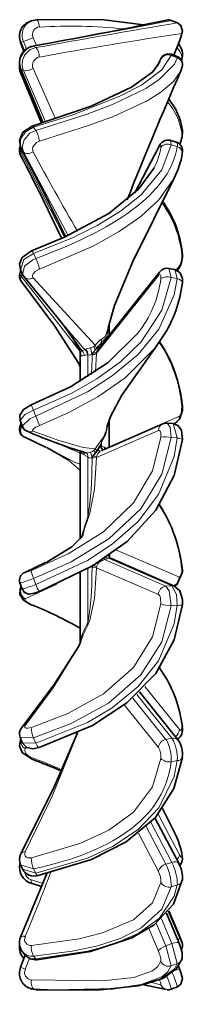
# Model space of a CAD drawing. Extents: x -131 to 1002, y -402 to 783.
# Drawn here: x 290.16 to 291.17, y 238.61 to 244.64 of the extents above; entities that cross this region are included whole.
import ezdxf

# ---------------------------------------------------------------- set-up
doc = ezdxf.new("R2010")
doc.units = 0

msp = doc.modelspace()

# ---------------------------------------------------------------- linework, layer by layer
at = {"color": 7, "lineweight": 35, "ltscale": 0.000395357}
for p, q in [((290.2212, 244.6222), (290.2361, 244.6274)), ((290.2212, 238.6218), (290.2361, 238.6166))]:
    msp.add_line(p, q, dxfattribs=at)
at = {"color": 7, "lineweight": 35, "ltscale": 0.000674667}
for p, q in [((290.2349, 244.627), (290.2614, 244.6321)), ((290.2349, 238.617), (290.2614, 238.6118))]:
    msp.add_line(p, q, dxfattribs=at)
at = {"color": 7, "lineweight": 13, "ltscale": 0.001005}
msp.add_line((291.1377, 244.6136), (291.1003, 244.6283), dxfattribs=at)
at = {"color": 7, "lineweight": 35, "ltscale": 0.001005}
for p, q in [((291.138, 244.6137), (291.1006, 244.6284)), ((291.138, 238.6303), (291.1006, 238.6156))]:
    msp.add_line(p, q, dxfattribs=at)
at = {"color": 7, "lineweight": 13, "ltscale": 0.001634}
msp.add_line((290.1819, 244.4978), (290.2427, 244.5218), dxfattribs=at)
at = {"color": 7, "lineweight": 13, "ltscale": 0.001314}
msp.add_line((290.2627, 244.4732), (290.2427, 244.5218), dxfattribs=at)
at = {"color": 7, "lineweight": 13, "ltscale": 0.002361}
msp.add_line((291.1154, 244.4133), (291.1505, 244.501), dxfattribs=at)
at = {"color": 7, "lineweight": 35, "ltscale": 0.002362}
msp.add_line((291.1154, 244.4133), (291.1505, 244.501), dxfattribs=at)
at = {"color": 7, "lineweight": 13, "ltscale": 8.48108e-05}
msp.add_line((290.1648, 244.4925), (290.168, 244.4936), dxfattribs=at)
at = {"color": 7, "lineweight": 35, "ltscale": 0.00144}
msp.add_line((290.1858, 244.4389), (290.1648, 244.4925), dxfattribs=at)
at = {"color": 7, "lineweight": 13, "ltscale": 0.000363263}
msp.add_line((290.168, 244.4936), (290.1819, 244.4978), dxfattribs=at)
at = {"color": 7, "lineweight": 13, "ltscale": 0.001404}
msp.add_line((290.168, 244.4936), (290.1887, 244.4414), dxfattribs=at)
at = {"color": 7, "lineweight": 13, "ltscale": 0.001243}
msp.add_line((290.2005, 244.4517), (290.1819, 244.4978), dxfattribs=at)
at = {"color": 7, "lineweight": 13, "ltscale": 0.000118431}
msp.add_line((290.2408, 244.4692), (290.2455, 244.4683), dxfattribs=at)
at = {"color": 7, "lineweight": 13, "ltscale": 0.000404853}
msp.add_line((290.2455, 244.4683), (290.2594, 244.4601), dxfattribs=at)
at = {"color": 7, "lineweight": 13, "ltscale": 0.000409183}
msp.add_line((291.0358, 244.387), (291.0302, 244.3716), dxfattribs=at)
at = {"color": 7, "lineweight": 13, "ltscale": 0.000200898}
msp.add_line((291.1003, 244.4107), (291.0999, 244.4188), dxfattribs=at)
at = {"color": 7, "lineweight": 35, "ltscale": 0.000995477}
msp.add_line((291.1372, 244.405), (291.0999, 244.4188), dxfattribs=at)
at = {"color": 7, "lineweight": 13, "ltscale": 0.000996181}
msp.add_line((291.1377, 244.3971), (291.1003, 244.4107), dxfattribs=at)
at = {"color": 7, "lineweight": 13, "ltscale": 0.000196836}
msp.add_line((291.1372, 244.405), (291.1377, 244.3971), dxfattribs=at)
at = {"color": 7, "lineweight": 13, "ltscale": 0.000101752}
msp.add_line((290.1652, 244.3299), (290.168, 244.327), dxfattribs=at)
at = {"color": 7, "lineweight": 35, "ltscale": 0.009094}
msp.add_line((290.3048, 243.994), (290.1652, 244.3299), dxfattribs=at)
at = {"color": 7, "lineweight": 13, "ltscale": 0.000412091}
msp.add_line((290.168, 244.327), (290.1819, 244.3181), dxfattribs=at)
at = {"color": 7, "lineweight": 13, "ltscale": 0.009005}
msp.add_line((290.168, 244.327), (290.3074, 243.9948), dxfattribs=at)
at = {"color": 7, "lineweight": 13, "ltscale": 0.008553}
msp.add_line((290.3811, 244.0181), (290.2427, 244.331), dxfattribs=at)
at = {"color": 7, "lineweight": 35, "ltscale": 0.000469392}
msp.add_line((291.0208, 244.361), (291.0135, 244.3438), dxfattribs=at)
at = {"color": 7, "lineweight": 13, "ltscale": 0.000406479}
msp.add_line((291.0204, 244.3596), (291.0141, 244.3447), dxfattribs=at)
at = {"color": 7, "lineweight": 35, "ltscale": 0.000626784}
for p, q in [((291.1675, 244.3407), (291.1591, 244.317)), ((291.1675, 238.9033), (291.1591, 238.9269))]:
    msp.add_line(p, q, dxfattribs=at)
at = {"color": 7, "lineweight": 35, "ltscale": 0.008484}
msp.add_line((290.2947, 243.991), (290.1652, 244.3047), dxfattribs=at)
at = {"color": 7, "lineweight": 13, "ltscale": 0.008693}
msp.add_line((290.168, 244.314), (290.3027, 243.9934), dxfattribs=at)
at = {"color": 7, "lineweight": 13, "ltscale": 0.008698}
msp.add_line((290.3196, 243.9986), (290.1819, 244.3181), dxfattribs=at)
at = {"color": 7, "lineweight": 13, "ltscale": 0.000614158}
msp.add_line((290.2455, 243.9663), (290.2594, 243.9461), dxfattribs=at)
at = {"color": 7, "lineweight": 35, "ltscale": 0.008068}
msp.add_line((291.0225, 243.8439), (290.8732, 243.5577), dxfattribs=at)
at = {"color": 7, "lineweight": 13, "ltscale": 0.00775}
msp.add_line((291.0204, 243.8363), (290.8771, 243.5614), dxfattribs=at)
at = {"color": 7, "lineweight": 13, "ltscale": 0.000195825}
msp.add_line((291.0204, 243.8363), (291.0225, 243.8439), dxfattribs=at)
at = {"color": 7, "lineweight": 13, "ltscale": 0.000707371}
msp.add_line((291.1003, 243.8568), (291.0949, 243.8846), dxfattribs=at)
at = {"color": 7, "lineweight": 35, "ltscale": 0.0009744}
msp.add_line((291.1322, 243.8733), (291.0949, 243.8846), dxfattribs=at)
at = {"color": 7, "lineweight": 13, "ltscale": 0.000974945}
msp.add_line((291.1377, 243.8459), (291.1003, 243.8568), dxfattribs=at)
at = {"color": 7, "lineweight": 13, "ltscale": 0.000624966}
msp.add_line((290.168, 243.834), (290.1819, 243.8132), dxfattribs=at)
at = {"color": 7, "lineweight": 13, "ltscale": 0.000350083}
msp.add_line((290.168, 243.8096), (290.1744, 243.8221), dxfattribs=at)
at = {"color": 7, "lineweight": 13, "ltscale": 0.014786}
msp.add_line((290.168, 243.8096), (290.4378, 243.2833), dxfattribs=at)
at = {"color": 7, "lineweight": 13, "ltscale": 0.014737}
msp.add_line((290.4593, 243.2931), (290.1819, 243.8132), dxfattribs=at)
at = {"color": 7, "lineweight": 13, "ltscale": 0.000822539}
msp.add_line((290.2455, 243.1815), (290.2594, 243.1518), dxfattribs=at)
at = {"color": 7, "lineweight": 35, "ltscale": 0.000307299}
msp.add_line((290.1616, 243.0636), (290.166, 243.0751), dxfattribs=at)
at = {"color": 7, "lineweight": 35, "ltscale": 0.000822102}
msp.add_line((290.1637, 243.0812), (290.1774, 243.0513), dxfattribs=at)
at = {"color": 7, "lineweight": 13, "ltscale": 0.000435722}
msp.add_line((290.168, 243.0414), (290.1745, 243.0575), dxfattribs=at)
at = {"color": 7, "lineweight": 35, "ltscale": 0.01531}
msp.add_line((291.0277, 243.066), (290.6457, 242.5874), dxfattribs=at)
at = {"color": 7, "lineweight": 13, "ltscale": 0.001454}
msp.add_line((291.1003, 243.0333), (291.0859, 243.0896), dxfattribs=at)
at = {"color": 7, "lineweight": 35, "ltscale": 0.000950123}
msp.add_line((291.1232, 243.0823), (291.0859, 243.0896), dxfattribs=at)
at = {"color": 7, "lineweight": 13, "ltscale": 0.001444}
msp.add_line((291.1232, 243.0823), (291.1377, 243.0264), dxfattribs=at)
at = {"color": 7, "lineweight": 13, "ltscale": 0.000830007}
msp.add_line((291.1297, 243.0806), (291.1505, 243.1066), dxfattribs=at)
at = {"color": 7, "lineweight": 35, "ltscale": 0.000199221}
msp.add_line((291.1383, 243.0769), (291.1433, 243.0831), dxfattribs=at)
at = {"color": 7, "lineweight": 13, "ltscale": 0.014864}
msp.add_line((290.168, 243.0414), (290.5354, 242.5739), dxfattribs=at)
at = {"color": 7, "lineweight": 35, "ltscale": 0.000414226}
msp.add_line((290.1861, 243.0372), (290.1774, 243.0513), dxfattribs=at)
at = {"color": 7, "lineweight": 35, "ltscale": 0.009516}
msp.add_line((290.428, 242.7433), (290.1861, 243.0372), dxfattribs=at)
at = {"color": 7, "lineweight": 13, "ltscale": 0.014235}
msp.add_line((290.6286, 242.6129), (290.2427, 243.0316), dxfattribs=at)
at = {"color": 7, "lineweight": 13, "ltscale": 0.015422}
msp.add_line((291.0204, 243.0459), (290.6363, 242.5632), dxfattribs=at)
at = {"color": 7, "lineweight": 13, "ltscale": 0.000951805}
msp.add_line((291.1377, 243.0264), (291.1003, 243.0333), dxfattribs=at)
at = {"color": 7, "lineweight": 13, "ltscale": 0.002006}
msp.add_line((290.7164, 242.6748), (290.7159, 242.7551), dxfattribs=at)
at = {"color": 7, "lineweight": 13, "ltscale": 0.000791498}
msp.add_line((290.714, 242.7475), (290.7118, 242.7159), dxfattribs=at)
at = {"color": 7, "lineweight": 13, "ltscale": 0.00114}
msp.add_line((290.7118, 242.6703), (290.7118, 242.7159), dxfattribs=at)
at = {"color": 7, "lineweight": 35, "ltscale": 0.001898}
msp.add_line((290.7146, 242.6738), (290.7146, 242.7497), dxfattribs=at)
at = {"color": 7, "lineweight": 13, "ltscale": 0.00045872}
msp.add_line((290.6667, 242.6351), (290.6589, 242.6185), dxfattribs=at)
at = {"color": 7, "lineweight": 13, "ltscale": 0.000378421}
msp.add_line((290.6667, 242.6351), (290.6667, 242.6503), dxfattribs=at)
at = {"color": 7, "lineweight": 13, "ltscale": 0.000527573}
msp.add_line((290.6667, 242.614), (290.6667, 242.6351), dxfattribs=at)
at = {"color": 7, "lineweight": 35, "ltscale": 0.002025}
msp.add_line((291.0024, 242.5997), (291.0489, 242.666), dxfattribs=at)
at = {"color": 7, "lineweight": 13, "ltscale": 4.82586e-05}
msp.add_line((290.5343, 242.5765), (290.5355, 242.575), dxfattribs=at)
at = {"color": 7, "lineweight": 35, "ltscale": 0.001056}
msp.add_line((290.5346, 242.5337), (290.5346, 242.5759), dxfattribs=at)
at = {"color": 7, "lineweight": 13, "ltscale": 8.27191e-05}
msp.add_line((290.5355, 242.575), (290.5388, 242.5745), dxfattribs=at)
at = {"color": 7, "lineweight": 13, "ltscale": 0.000201428}
msp.add_line((290.545, 242.5797), (290.5388, 242.5745), dxfattribs=at)
at = {"color": 7, "lineweight": 13, "ltscale": 0.000516212}
msp.add_line((290.5651, 242.5842), (290.545, 242.5797), dxfattribs=at)
at = {"color": 7, "lineweight": 13, "ltscale": 6.40563e-05}
msp.add_line((290.567, 242.5859), (290.5651, 242.5842), dxfattribs=at)
at = {"color": 7, "lineweight": 35, "ltscale": 0.000634548}
msp.add_line((290.6142, 242.5647), (290.6308, 242.5839), dxfattribs=at)
at = {"color": 7, "lineweight": 13, "ltscale": 0.000305745}
msp.add_line((290.6286, 242.6129), (290.619, 242.6053), dxfattribs=at)
at = {"color": 7, "lineweight": 13, "ltscale": 0.000227821}
msp.add_line((290.6344, 242.62), (290.6286, 242.6129), dxfattribs=at)
at = {"color": 7, "lineweight": 35, "ltscale": 0.000345729}
msp.add_line((290.6308, 242.5839), (290.6395, 242.5946), dxfattribs=at)
at = {"color": 7, "lineweight": 13, "ltscale": 0.000172703}
msp.add_line((290.6363, 242.5632), (290.6372, 242.5701), dxfattribs=at)
at = {"color": 7, "lineweight": 35, "ltscale": 0.000200948}
msp.add_line((290.6441, 242.6012), (290.6395, 242.5946), dxfattribs=at)
at = {"color": 7, "lineweight": 13, "ltscale": 0.000252464}
msp.add_line((290.6444, 242.6018), (290.6531, 242.5965), dxfattribs=at)
at = {"color": 7, "lineweight": 13, "ltscale": 9.90772e-05}
msp.add_line((290.659, 242.6185), (290.6627, 242.6171), dxfattribs=at)
at = {"color": 7, "lineweight": 13, "ltscale": 0.000126201}
msp.add_line((290.6667, 242.614), (290.6627, 242.6171), dxfattribs=at)
at = {"color": 7, "lineweight": 35, "ltscale": 0.003647}
msp.add_line((290.5346, 242.3878), (290.5346, 242.5337), dxfattribs=at)
at = {"color": 7, "lineweight": 13, "ltscale": 0.000217526}
msp.add_line((290.5374, 242.5526), (290.5446, 242.5478), dxfattribs=at)
at = {"color": 7, "lineweight": 13, "ltscale": 0.00408}
msp.add_line((290.5374, 242.3894), (290.5374, 242.5526), dxfattribs=at)
at = {"color": 7, "lineweight": 13, "ltscale": 0.000494746}
msp.add_line((290.5779, 242.5526), (290.5585, 242.5486), dxfattribs=at)
at = {"color": 7, "lineweight": 13, "ltscale": 0.00011671}
msp.add_line((290.5825, 242.5534), (290.5779, 242.5526), dxfattribs=at)
at = {"color": 7, "lineweight": 13, "ltscale": 0.003419}
msp.add_line((290.5825, 242.4166), (290.5825, 242.5534), dxfattribs=at)
at = {"color": 7, "lineweight": 13, "ltscale": 0.002486}
msp.add_line((290.6087, 242.5301), (290.6054, 242.4307), dxfattribs=at)
at = {"color": 7, "lineweight": 13, "ltscale": 0.000161772}
msp.add_line((290.6088, 242.5366), (290.6087, 242.5302), dxfattribs=at)
at = {"color": 7, "lineweight": 13, "ltscale": 0.000449413}
msp.add_line((290.609, 242.5546), (290.6088, 242.5367), dxfattribs=at)
at = {"color": 7, "lineweight": 35, "ltscale": 0.000187668}
msp.add_line((290.6142, 242.5647), (290.6095, 242.5588), dxfattribs=at)
at = {"color": 7, "lineweight": 35, "ltscale": 9.61304e-05}
msp.add_line((290.6096, 242.5546), (290.6096, 242.5585), dxfattribs=at)
at = {"color": 7, "lineweight": 13, "ltscale": 0.002902}
msp.add_line((290.6363, 242.5632), (290.6301, 242.4473), dxfattribs=at)
at = {"color": 7, "lineweight": 13, "ltscale": 0.000437101}
msp.add_line((290.5261, 242.4987), (290.5341, 242.4832), dxfattribs=at)
at = {"color": 7, "lineweight": 35, "ltscale": 0.000523988}
msp.add_line((290.5261, 242.4987), (290.5349, 242.4797), dxfattribs=at)
at = {"color": 7, "lineweight": 13, "ltscale": 0.000900461}
msp.add_line((290.2312, 242.2418), (290.2455, 242.2087), dxfattribs=at)
at = {"color": 7, "lineweight": 13, "ltscale": 0.000960016}
msp.add_line((290.2455, 242.2087), (290.2594, 242.1729), dxfattribs=at)
at = {"color": 7, "lineweight": 13, "ltscale": 0.000133356}
msp.add_line((291.1692, 242.2398), (291.1657, 242.2357), dxfattribs=at)
at = {"color": 7, "lineweight": 13, "ltscale": 0.001549}
msp.add_line((290.2594, 242.1729), (290.2818, 242.1152), dxfattribs=at)
at = {"color": 7, "lineweight": 35, "ltscale": 0.004278}
msp.add_line((290.7146, 241.9798), (290.7146, 242.1509), dxfattribs=at)
at = {"color": 7, "lineweight": 13, "ltscale": 0.004324}
msp.add_line((290.7167, 241.9822), (290.7162, 242.1552), dxfattribs=at)
at = {"color": 7, "lineweight": 13, "ltscale": 0.011848}
msp.add_line((290.7167, 241.9822), (291.1505, 242.1732), dxfattribs=at)
at = {"color": 7, "lineweight": 35, "ltscale": 0.000540622}
msp.add_line((290.1606, 242.1063), (290.168, 242.1266), dxfattribs=at)
at = {"color": 7, "lineweight": 13, "ltscale": 0.000213606}
msp.add_line((290.1606, 242.1063), (290.168, 242.102), dxfattribs=at)
at = {"color": 7, "lineweight": 35, "ltscale": 0.000960473}
msp.add_line((290.1612, 242.1454), (290.1749, 242.1095), dxfattribs=at)
at = {"color": 7, "lineweight": 13, "ltscale": 0.000345931}
msp.add_line((290.168, 242.102), (290.1728, 242.1149), dxfattribs=at)
at = {"color": 7, "lineweight": 13, "ltscale": 0.000421961}
msp.add_line((290.168, 242.102), (290.1835, 242.0952), dxfattribs=at)
at = {"color": 7, "lineweight": 35, "ltscale": 0.010312}
msp.add_line((291.0469, 242.1243), (290.6686, 241.9597), dxfattribs=at)
at = {"color": 7, "lineweight": 13, "ltscale": 0.004177}
msp.add_line((290.7118, 241.9785), (290.7118, 242.1456), dxfattribs=at)
at = {"color": 7, "lineweight": 35, "ltscale": 0.000923752}
msp.add_line((291.1109, 242.1264), (291.074, 242.1289), dxfattribs=at)
at = {"color": 7, "lineweight": 13, "ltscale": 0.002318}
msp.add_line((291.1113, 242.1264), (291.1377, 242.0375), dxfattribs=at)
at = {"color": 7, "lineweight": 35, "ltscale": 0.000162293}
msp.add_line((291.118, 242.1259), (291.124, 242.1285), dxfattribs=at)
at = {"color": 7, "lineweight": 35, "ltscale": 0.003699}
for p, q in [((290.1904, 242.0417), (290.3242, 241.9786)), ((290.1904, 241.2023), (290.3242, 241.2654))]:
    msp.add_line(p, q, dxfattribs=at)
at = {"color": 7, "lineweight": 13, "ltscale": 0.010489}
msp.add_line((291.0204, 242.0838), (290.6363, 241.915), dxfattribs=at)
at = {"color": 7, "lineweight": 13, "ltscale": 0.000937521}
msp.add_line((291.1377, 242.0375), (291.1003, 242.0396), dxfattribs=at)
at = {"color": 7, "lineweight": 13, "ltscale": 0.000346153}
msp.add_line((290.6286, 241.9702), (290.619, 241.9602), dxfattribs=at)
at = {"color": 7, "lineweight": 13, "ltscale": 0.000257625}
msp.add_line((290.6344, 241.9788), (290.6286, 241.9702), dxfattribs=at)
at = {"color": 7, "lineweight": 13, "ltscale": 0.000428451}
msp.add_line((290.6395, 241.957), (290.6286, 241.9702), dxfattribs=at)
at = {"color": 7, "lineweight": 13, "ltscale": 0.001405}
msp.add_line((290.6667, 242.0248), (290.6344, 241.9788), dxfattribs=at)
at = {"color": 7, "lineweight": 35, "ltscale": 0.000664054}
msp.add_line((290.6444, 241.9656), (290.6589, 241.9879), dxfattribs=at)
at = {"color": 7, "lineweight": 13, "ltscale": 0.000610156}
msp.add_line((290.6667, 242.0111), (290.6589, 241.988), dxfattribs=at)
at = {"color": 7, "lineweight": 13, "ltscale": 9.30817e-05}
msp.add_line((290.659, 241.9879), (290.6627, 241.9879), dxfattribs=at)
at = {"color": 7, "lineweight": 13, "ltscale": 0.000103067}
msp.add_line((290.6667, 241.9869), (290.6627, 241.9879), dxfattribs=at)
at = {"color": 7, "lineweight": 13, "ltscale": 0.000342563}
msp.add_line((290.6667, 242.0111), (290.6667, 242.0248), dxfattribs=at)
at = {"color": 7, "lineweight": 13, "ltscale": 0.000605392}
msp.add_line((290.6667, 241.9869), (290.6667, 242.0111), dxfattribs=at)
at = {"color": 7, "lineweight": 13, "ltscale": 0.000432369}
for p, q in [((290.6667, 241.9869), (290.6829, 241.9809)), ((290.6939, 241.2842), (290.7101, 241.2903))]:
    msp.add_line(p, q, dxfattribs=at)
at = {"color": 7, "lineweight": 13, "ltscale": 0.000408119}
msp.add_line((290.6829, 241.9809), (290.6967, 241.9722), dxfattribs=at)
at = {"color": 7, "lineweight": 13, "ltscale": 0.000347523}
msp.add_line((290.6829, 241.9809), (290.6862, 241.9673), dxfattribs=at)
at = {"color": 7, "lineweight": 13, "ltscale": 7.25846e-05}
msp.add_line((290.7146, 241.9802), (290.7167, 241.9822), dxfattribs=at)
at = {"color": 7, "lineweight": 35, "ltscale": 0.000432205}
msp.add_line((290.5346, 241.9386), (290.5346, 241.9559), dxfattribs=at)
at = {"color": 7, "lineweight": 35, "ltscale": 0.013218}
msp.add_line((290.5346, 241.4099), (290.5346, 241.9386), dxfattribs=at)
at = {"color": 7, "lineweight": 13, "ltscale": 0.000342978}
msp.add_line((290.5374, 241.9552), (290.5446, 241.9435), dxfattribs=at)
at = {"color": 7, "lineweight": 13, "ltscale": 0.013543}
msp.add_line((290.5374, 241.4134), (290.5374, 241.9552), dxfattribs=at)
at = {"color": 7, "lineweight": 13, "ltscale": 0.000566161}
msp.add_line((290.5779, 241.9211), (290.5585, 241.9328), dxfattribs=at)
at = {"color": 7, "lineweight": 13, "ltscale": 0.000137757}
msp.add_line((290.5825, 241.918), (290.5779, 241.9211), dxfattribs=at)
at = {"color": 7, "lineweight": 13, "ltscale": 0.009286}
msp.add_line((290.5825, 241.5466), (290.5825, 241.918), dxfattribs=at)
at = {"color": 7, "lineweight": 13, "ltscale": 0.000841895}
msp.add_line((290.6096, 241.917), (290.5992, 241.949), dxfattribs=at)
at = {"color": 7, "lineweight": 13, "ltscale": 0.000505103}
msp.add_line((290.609, 241.9127), (290.6088, 241.8925), dxfattribs=at)
at = {"color": 7, "lineweight": 13, "ltscale": 0.000683704}
msp.add_line((290.609, 241.9127), (290.6363, 241.915), dxfattribs=at)
at = {"color": 7, "lineweight": 35, "ltscale": 0.00019944}
msp.add_line((290.6142, 241.9238), (290.6095, 241.9174), dxfattribs=at)
at = {"color": 7, "lineweight": 35, "ltscale": 0.000107574}
msp.add_line((290.6096, 241.9127), (290.6096, 241.917), dxfattribs=at)
at = {"color": 7, "lineweight": 35, "ltscale": 0.000664805}
msp.add_line((290.6142, 241.9238), (290.6308, 241.9446), dxfattribs=at)
at = {"color": 7, "lineweight": 13, "ltscale": 0.000574583}
msp.add_line((290.6142, 241.9238), (290.6372, 241.9226), dxfattribs=at)
at = {"color": 7, "lineweight": 13, "ltscale": 0.00048813}
msp.add_line((290.6308, 241.9446), (290.619, 241.9602), dxfattribs=at)
at = {"color": 7, "lineweight": 35, "ltscale": 0.000378268}
msp.add_line((290.6308, 241.9446), (290.6395, 241.957), dxfattribs=at)
at = {"color": 7, "lineweight": 13, "ltscale": 0.000192014}
msp.add_line((290.6363, 241.915), (290.6372, 241.9226), dxfattribs=at)
at = {"color": 7, "lineweight": 35, "ltscale": 0.000229339}
msp.add_line((290.6441, 241.965), (290.6395, 241.957), dxfattribs=at)
at = {"color": 7, "lineweight": 13, "ltscale": 0.000450273}
msp.add_line((290.6444, 241.9656), (290.6574, 241.9531), dxfattribs=at)
at = {"color": 7, "lineweight": 13, "ltscale": 0.000430927}
msp.add_line((290.6574, 241.9531), (290.6726, 241.9612), dxfattribs=at)
at = {"color": 7, "lineweight": 13, "ltscale": 0.000180842}
msp.add_line((290.6088, 241.8925), (290.6087, 241.8852), dxfattribs=at)
at = {"color": 7, "lineweight": 13, "ltscale": 0.000191034}
msp.add_line((290.5825, 241.5466), (290.5841, 241.5391), dxfattribs=at)
at = {"color": 7, "lineweight": 13, "ltscale": 0.000274764}
msp.add_line((290.7131, 241.3036), (290.7217, 241.3104), dxfattribs=at)
at = {"color": 7, "lineweight": 13, "ltscale": 4.65956e-05}
msp.add_line((290.7146, 241.3031), (290.7145, 241.305), dxfattribs=at)
at = {"color": 7, "lineweight": 35, "ltscale": 5.56946e-05}
msp.add_line((290.7146, 241.3031), (290.7146, 241.3054), dxfattribs=at)
at = {"color": 7, "lineweight": 13, "ltscale": 0.000374207}
msp.add_line((290.7155, 241.2968), (290.7217, 241.3104), dxfattribs=at)
at = {"color": 7, "lineweight": 13, "ltscale": 0.010626}
msp.add_line((290.7601, 241.3415), (291.1505, 241.1733), dxfattribs=at)
at = {"color": 7, "lineweight": 13, "ltscale": 0.003695}
msp.add_line((290.1938, 241.2036), (290.3273, 241.2669), dxfattribs=at)
at = {"color": 7, "lineweight": 35, "ltscale": 0.000196077}
msp.add_line((290.6142, 241.2466), (290.6095, 241.2404), dxfattribs=at)
at = {"color": 7, "lineweight": 13, "ltscale": 0.000605574}
msp.add_line((290.6142, 241.2466), (290.6372, 241.2389), dxfattribs=at)
at = {"color": 7, "lineweight": 13, "ltscale": 0.000268083}
msp.add_line((290.6836, 241.2872), (290.6939, 241.2842), dxfattribs=at)
at = {"color": 7, "lineweight": 13, "ltscale": 0.000207301}
msp.add_line((290.6939, 241.2842), (290.6859, 241.282), dxfattribs=at)
at = {"color": 7, "lineweight": 13, "ltscale": 0.010385}
msp.add_line((291.0668, 241.1163), (290.6859, 241.282), dxfattribs=at)
at = {"color": 7, "lineweight": 13, "ltscale": 0.010741}
msp.add_line((290.7101, 241.2903), (291.1041, 241.1188), dxfattribs=at)
at = {"color": 7, "lineweight": 35, "ltscale": 0.000292695}
msp.add_line((290.7146, 241.3031), (290.7181, 241.292), dxfattribs=at)
at = {"color": 7, "lineweight": 35, "ltscale": 0.011065}
msp.add_line((290.7181, 241.2921), (291.124, 241.1154), dxfattribs=at)
at = {"color": 7, "lineweight": 35, "ltscale": 0.010884}
msp.add_line((290.5346, 240.7636), (290.5346, 241.199), dxfattribs=at)
at = {"color": 7, "lineweight": 13, "ltscale": 0.010281}
msp.add_line((290.5374, 240.7892), (290.5374, 241.2005), dxfattribs=at)
at = {"color": 7, "lineweight": 13, "ltscale": 0.008352}
msp.add_line((290.5825, 240.8906), (290.5825, 241.2247), dxfattribs=at)
at = {"color": 7, "lineweight": 13, "ltscale": 0.000230832}
msp.add_line((290.6096, 241.2399), (290.6013, 241.2359), dxfattribs=at)
at = {"color": 7, "lineweight": 13, "ltscale": 0.000178935}
msp.add_line((290.6088, 241.2157), (290.6087, 241.2085), dxfattribs=at)
at = {"color": 7, "lineweight": 13, "ltscale": 0.000499763}
msp.add_line((290.609, 241.2357), (290.6088, 241.2157), dxfattribs=at)
at = {"color": 7, "lineweight": 35, "ltscale": 0.000107193}
msp.add_line((290.6096, 241.2357), (290.6096, 241.2399), dxfattribs=at)
at = {"color": 7, "lineweight": 13, "ltscale": 0.000188225}
msp.add_line((290.6363, 241.2314), (290.6372, 241.2389), dxfattribs=at)
at = {"color": 7, "lineweight": 13, "ltscale": 0.010456}
msp.add_line((291.0204, 241.0659), (290.6363, 241.2314), dxfattribs=at)
at = {"color": 7, "lineweight": 13, "ltscale": 0.000105385}
msp.add_line((291.1692, 241.2169), (291.1657, 241.2193), dxfattribs=at)
at = {"color": 7, "lineweight": 35, "ltscale": 0.00099944}
msp.add_line((290.1606, 241.1377), (290.1743, 241.1001), dxfattribs=at)
at = {"color": 7, "lineweight": 13, "ltscale": 0.00538}
msp.add_line((290.1938, 241.0393), (290.3893, 241.1291), dxfattribs=at)
at = {"color": 7, "lineweight": 13, "ltscale": 0.000999216}
for p, q in [((290.2455, 241.1651), (290.2594, 241.1276)), ((291.1377, 238.7747), (291.1003, 238.7607))]:
    msp.add_line(p, q, dxfattribs=at)
at = {"color": 7, "lineweight": 35, "ltscale": 0.000478004}
msp.add_line((290.1612, 241.0985), (290.168, 241.1164), dxfattribs=at)
at = {"color": 7, "lineweight": 13, "ltscale": 0.000228792}
msp.add_line((290.1612, 241.0985), (290.168, 241.1046), dxfattribs=at)
at = {"color": 7, "lineweight": 13, "ltscale": 0.000111705}
msp.add_line((290.168, 241.1046), (290.1721, 241.1064), dxfattribs=at)
at = {"color": 7, "lineweight": 13, "ltscale": 0.000933725}
msp.add_line((291.1041, 241.1188), (291.0668, 241.1163), dxfattribs=at)
at = {"color": 7, "lineweight": 13, "ltscale": 5.16282e-05}
msp.add_line((290.2317, 241.0042), (290.2312, 241.0022), dxfattribs=at)
at = {"color": 7, "lineweight": 13, "ltscale": 0.000939262}
msp.add_line((291.1377, 240.9986), (291.1003, 240.9955), dxfattribs=at)
at = {"color": 7, "lineweight": 13, "ltscale": 0.000247969}
msp.add_line((290.5825, 240.8906), (290.5841, 240.8808), dxfattribs=at)
at = {"color": 7, "lineweight": 35, "ltscale": 0.000834144}
msp.add_line((290.5261, 240.7452), (290.5393, 240.7759), dxfattribs=at)
at = {"color": 7, "lineweight": 13, "ltscale": 0.000286307}
msp.add_line((290.5355, 240.7753), (290.5347, 240.7639), dxfattribs=at)
at = {"color": 7, "lineweight": 13, "ltscale": 0.000350932}
msp.add_line((290.5374, 240.7892), (290.5355, 240.7753), dxfattribs=at)
at = {"color": 7, "lineweight": 35, "ltscale": 0.000945541}
msp.add_line((291.0279, 240.6095), (291.0489, 240.578), dxfattribs=at)
at = {"color": 7, "lineweight": 35, "ltscale": 0.009609}
msp.add_line((290.9034, 240.4612), (291.1433, 240.1609), dxfattribs=at)
at = {"color": 7, "lineweight": 13, "ltscale": 0.00856}
msp.add_line((290.9365, 240.4949), (291.1505, 240.2275), dxfattribs=at)
at = {"color": 7, "lineweight": 13, "ltscale": 0.008201}
msp.add_line((291.0668, 240.1659), (290.8621, 240.4221), dxfattribs=at)
at = {"color": 7, "lineweight": 13, "ltscale": 0.008694}
msp.add_line((290.887, 240.4449), (291.1041, 240.1732), dxfattribs=at)
at = {"color": 7, "lineweight": 13, "ltscale": 0.00846}
msp.add_line((291.0204, 240.1151), (290.809, 240.3793), dxfattribs=at)
at = {"color": 7, "lineweight": 13, "ltscale": 0.000199646}
msp.add_line((291.1691, 240.2442), (291.1657, 240.2514), dxfattribs=at)
at = {"color": 7, "lineweight": 13, "ltscale": 0.002099}
msp.add_line((290.2455, 240.1766), (290.1616, 240.1803), dxfattribs=at)
at = {"color": 7, "lineweight": 35, "ltscale": 0.000932726}
msp.add_line((290.1616, 240.1803), (290.1752, 240.1456), dxfattribs=at)
at = {"color": 7, "lineweight": 13, "ltscale": 0.000203801}
msp.add_line((290.1637, 240.1628), (290.168, 240.1697), dxfattribs=at)
at = {"color": 7, "lineweight": 13, "ltscale": 0.000933072}
msp.add_line((290.2455, 240.1766), (290.2594, 240.142), dxfattribs=at)
at = {"color": 7, "lineweight": 13, "ltscale": 0.000949374}
msp.add_line((291.1041, 240.1732), (291.0668, 240.1659), dxfattribs=at)
at = {"color": 7, "lineweight": 13, "ltscale": 0.002107}
for p, q in [((290.1752, 240.1456), (290.2594, 240.142)), ((290.2455, 239.3624), (290.1649, 239.3873))]:
    msp.add_line(p, q, dxfattribs=at)
at = {"color": 7, "lineweight": 13, "ltscale": 0.000271475}
msp.add_line((290.1938, 240.1086), (290.2004, 240.1172), dxfattribs=at)
at = {"color": 7, "lineweight": 13, "ltscale": 0.000247998}
msp.add_line((290.2317, 240.0545), (290.2323, 240.0446), dxfattribs=at)
at = {"color": 7, "lineweight": 13, "ltscale": 0.000956129}
msp.add_line((291.1377, 240.0348), (291.1003, 240.027), dxfattribs=at)
at = {"color": 7, "lineweight": 35, "ltscale": 0.008072}
msp.add_line((290.9991, 239.6796), (291.1484, 239.3933), dxfattribs=at)
at = {"color": 7, "lineweight": 13, "ltscale": 0.007117}
msp.add_line((291.0187, 239.7023), (291.1505, 239.45), dxfattribs=at)
at = {"color": 7, "lineweight": 35, "ltscale": 0.004014}
msp.add_line((291.1181, 239.5934), (291.0453, 239.7365), dxfattribs=at)
at = {"color": 7, "lineweight": 13, "ltscale": 0.006597}
msp.add_line((291.0668, 239.3911), (290.9448, 239.625), dxfattribs=at)
at = {"color": 7, "lineweight": 13, "ltscale": 0.007057}
msp.add_line((290.9735, 239.6526), (291.1041, 239.4023), dxfattribs=at)
at = {"color": 7, "lineweight": 13, "ltscale": 0.006709}
msp.add_line((291.0204, 239.3461), (290.8962, 239.584), dxfattribs=at)
at = {"color": 7, "lineweight": 13, "ltscale": 0.000244162}
msp.add_line((291.1688, 239.4396), (291.1657, 239.4489), dxfattribs=at)
at = {"color": 7, "lineweight": 35, "ltscale": 0.000771793}
msp.add_line((290.1649, 239.3873), (290.1786, 239.3596), dxfattribs=at)
at = {"color": 7, "lineweight": 13, "ltscale": 0.000972829}
msp.add_line((291.1041, 239.4023), (291.0668, 239.3911), dxfattribs=at)
at = {"color": 7, "lineweight": 35, "ltscale": 0.010644}
msp.add_line((290.3271, 239.333), (290.1652, 238.9393), dxfattribs=at)
at = {"color": 7, "lineweight": 13, "ltscale": 0.00214}
msp.add_line((290.1779, 239.361), (290.2594, 239.3348), dxfattribs=at)
at = {"color": 7, "lineweight": 13, "ltscale": 0.000773163}
msp.add_line((290.2455, 239.3624), (290.2594, 239.3348), dxfattribs=at)
at = {"color": 7, "lineweight": 13, "ltscale": 0.001851}
msp.add_line((290.3025, 239.2721), (290.2317, 239.2938), dxfattribs=at)
at = {"color": 7, "lineweight": 35, "ltscale": 0.001541}
msp.add_line((290.2947, 239.253), (290.2357, 239.2708), dxfattribs=at)
at = {"color": 7, "lineweight": 13, "ltscale": 0.00097988}
msp.add_line((291.1377, 239.2624), (291.1003, 239.2508), dxfattribs=at)
at = {"color": 7, "lineweight": 35, "ltscale": 0.005027}
msp.add_line((291.0714, 239.0867), (291.1501, 238.9016), dxfattribs=at)
at = {"color": 7, "lineweight": 13, "ltscale": 0.004443}
msp.add_line((291.0809, 239.0979), (291.1505, 238.9344), dxfattribs=at)
at = {"color": 7, "lineweight": 35, "ltscale": 0.004773}
msp.add_line((291.1591, 238.9269), (291.0848, 239.1028), dxfattribs=at)
at = {"color": 7, "lineweight": 13, "ltscale": 0.003803}
for p, q in [((291.0668, 238.8854), (291.0073, 239.0254)), ((291.0204, 238.8516), (290.9609, 238.9916))]:
    msp.add_line(p, q, dxfattribs=at)
at = {"color": 7, "lineweight": 13, "ltscale": 0.004174}
msp.add_line((291.0387, 239.0528), (291.1041, 238.8991), dxfattribs=at)
at = {"color": 7, "lineweight": 13, "ltscale": 0.000992933}
msp.add_line((291.1041, 238.8991), (291.0668, 238.8854), dxfattribs=at)
at = {"color": 7, "lineweight": 13, "ltscale": 0.003224}
msp.add_line((291.1041, 238.8991), (291.1377, 238.7747), dxfattribs=at)
at = {"color": 7, "lineweight": 13, "ltscale": 0.000490323}
msp.add_line((291.1591, 238.9269), (291.1657, 238.9084), dxfattribs=at)
at = {"color": 7, "lineweight": 35, "ltscale": 0.000551497}
msp.add_line((290.1761, 238.8483), (290.1898, 238.831), dxfattribs=at)
at = {"color": 7, "lineweight": 13, "ltscale": 0.003228}
msp.add_line((291.1003, 238.7607), (291.0668, 238.8854), dxfattribs=at)
at = {"color": 7, "lineweight": 35, "ltscale": 0.002003}
msp.add_line((290.194, 238.826), (290.1648, 238.7514), dxfattribs=at)
at = {"color": 7, "lineweight": 13, "ltscale": 0.001806}
msp.add_line((290.1938, 238.7397), (290.2195, 238.8072), dxfattribs=at)
at = {"color": 7, "lineweight": 13, "ltscale": 0.000555195}
msp.add_line((290.2455, 238.8208), (290.2594, 238.8035), dxfattribs=at)
at = {"color": 7, "lineweight": 13, "ltscale": 0.000781057}
msp.add_line((290.1938, 238.7397), (290.1648, 238.7514), dxfattribs=at)
at = {"color": 7, "lineweight": 13, "ltscale": 0.000860246}
msp.add_line((291.1186, 238.7302), (291.1505, 238.743), dxfattribs=at)
at = {"color": 7, "lineweight": 35, "ltscale": 0.000423535}
msp.add_line((291.1442, 238.7587), (291.1505, 238.743), dxfattribs=at)
at = {"color": 7, "lineweight": 13, "ltscale": 0.001428}
msp.add_line((291.0358, 238.6437), (290.9803, 238.6572), dxfattribs=at)
at = {"color": 7, "lineweight": 13, "ltscale": 0.000618177}
msp.add_line((290.2455, 238.617), (290.2212, 238.6218), dxfattribs=at)
at = {"color": 7, "lineweight": 13, "ltscale": 0.000625738}
msp.add_line((290.2349, 238.617), (290.2594, 238.6122), dxfattribs=at)
at = {"color": 7, "lineweight": 13, "ltscale": 0.000369635}
msp.add_line((290.2455, 238.617), (290.2594, 238.6122), dxfattribs=at)
at = {"color": 7, "lineweight": 35, "ltscale": 0.00365}
msp.add_line((291.0715, 238.6133), (290.9286, 238.6432), dxfattribs=at)
at = {"color": 7, "lineweight": 35}
for points in [[(290.2614, 244.6321), (290.6663, 244.6339), (290.9286, 244.6008)], [(291.138, 244.6137), (291.159, 244.5981), (291.17, 244.5627), (291.1601, 244.5258), (291.1505, 244.501)], [(291.0208, 244.361), (291.0393, 244.398), (291.0507, 244.4105), (291.0764, 244.4215), (291.0999, 244.4188)], [(291.0302, 244.3716), (290.9856, 244.3102), (290.8537, 244.2141), (290.6033, 244.097), (290.2357, 243.9732)], [(290.2357, 243.9732), (290.1788, 243.9343), (290.158, 243.883), (290.1669, 243.8358)], [(290.9935, 243.7143), (290.8997, 243.5844), (290.7124, 243.4312), (290.4365, 243.2827), (290.2324, 243.1995)], [(291.1181, 243.6506), (290.8625, 243.1328), (290.7481, 242.8589), (290.7078, 242.7209)], [(290.2323, 243.1994), (290.1751, 243.1583), (290.1582, 243.1184), (290.1637, 243.0812)], [(291.1232, 243.0823), (291.1561, 243.0619), (291.1694, 243.0272), (291.1691, 242.9998)], [(290.5261, 242.4987), (290.374, 242.7364), (290.1718, 243.0037)], [(290.8915, 242.6851), (290.7091, 242.5048), (290.4748, 242.3545), (290.2312, 242.2418)], [(291.0024, 242.5997), (290.7926, 242.3033), (290.7224, 242.1702), (290.7003, 242.1035)], [(290.2312, 242.2418), (290.1822, 242.2135), (290.1592, 242.178), (290.1612, 242.1454)], [(291.1223, 242.1278), (291.1536, 242.155), (291.1696, 242.2101), (291.1692, 242.2398)], [(291.1113, 242.1264), (291.1416, 242.1148), (291.1634, 242.0847), (291.1692, 242.027)], [(290.2816, 241.0848), (290.6122, 241.2425), (290.8268, 241.3955), (291.0049, 241.5897), (291.1182, 241.8044), (291.1692, 242.027)], [(290.3273, 241.9771), (290.4597, 241.9007), (290.5343, 241.8342)], [(290.3273, 241.2669), (290.4837, 241.3611), (290.5446, 241.4241), (290.5533, 241.443)], [(291.1173, 241.1183), (291.1339, 241.1247), (291.1699, 241.2068), (291.1692, 241.2169)], [(290.2312, 241.0022), (290.1822, 241.0305), (290.1592, 241.066), (290.1612, 241.0985)], [(290.1743, 241.1001), (290.1893, 241.0788), (290.2167, 241.0674), (290.252, 241.074), (290.2816, 241.0848)], [(291.1223, 241.1161), (291.1536, 241.0889), (291.1696, 241.0338), (291.1692, 241.0042)], [(290.2791, 240.115), (290.6102, 240.2522), (290.8253, 240.3922), (291.0043, 240.576), (291.1181, 240.7844), (291.1692, 241.0042)], [(290.5261, 240.7452), (290.374, 240.5076), (290.1718, 240.2403)], [(290.2323, 240.0446), (290.1751, 240.0857), (290.1582, 240.1255), (290.1637, 240.1628)], [(290.5178, 240.2068), (290.3758, 239.8751), (290.1668, 239.4555)], [(290.1752, 240.1456), (290.2034, 240.1152), (290.2434, 240.108), (290.2788, 240.1149)], [(290.2745, 239.3209), (290.6055, 239.4207), (290.8211, 239.5307), (291.0014, 239.6822), (291.117, 239.861), (291.1691, 240.0544)], [(290.2683, 238.7987), (290.5979, 238.849), (290.8554, 238.9335), (290.9944, 239.0153), (291.1138, 239.144), (291.1688, 239.2917)], [(291.1671, 238.8042), (291.1684, 238.8429), (291.1499, 238.902)], [(290.2614, 238.6118), (290.6424, 238.6089), (290.8954, 238.6361), (291.0477, 238.683), (291.1312, 238.7424), (291.1671, 238.8042)], [(291.138, 238.6303), (291.159, 238.6458), (291.17, 238.6813), (291.1601, 238.7182), (291.1505, 238.743)]]:
    msp.add_lwpolyline(points, dxfattribs=at)
at = {"color": 7, "lineweight": 13}
for points in [[(291.1003, 244.4107), (291.0425, 244.3226), (290.915, 244.2277), (290.7851, 244.1598), (290.4906, 244.0436), (290.2455, 243.9663)], [(290.2594, 243.9461), (290.579, 244.048), (290.7362, 244.108), (290.9428, 244.2071), (291.0261, 244.2613), (291.1201, 244.358), (291.1377, 244.3971)], [(291.0358, 244.387), (291.0364, 244.3895), (291.0363, 244.3905), (291.0351, 244.3894), (291.0323, 244.3849), (291.0204, 244.3596)], [(290.2818, 243.8801), (290.5923, 243.9781), (290.7456, 244.0355), (290.9506, 244.1308), (291.0356, 244.1833), (291.1142, 244.2503), (291.1591, 244.317)], [(290.2455, 243.9663), (290.1943, 243.9368), (290.1651, 243.892), (290.1634, 243.8456), (290.168, 243.834)], [(290.1819, 243.8132), (290.1744, 243.8421), (290.1861, 243.8883), (290.223, 243.9287), (290.2594, 243.9461)], [(290.2427, 243.8135), (290.2388, 243.8279), (290.2412, 243.8433), (290.2635, 243.8713), (290.2818, 243.8801)], [(291.1003, 243.8568), (291.0422, 243.7019), (290.9139, 243.5473), (290.785, 243.4454), (290.6394, 243.3564), (290.4865, 243.2801), (290.2455, 243.1815)], [(291.0358, 243.8402), (291.0362, 243.8496), (291.0357, 243.8515), (291.0345, 243.8527), (291.0334, 243.8528), (291.0316, 243.852), (291.0275, 243.8478), (291.0204, 243.8363)], [(290.2818, 243.0859), (290.6161, 243.2281), (290.7777, 243.3179), (290.9108, 243.411), (291.0239, 243.5162), (291.1181, 243.6506)], [(290.2455, 243.1815), (290.185, 243.144), (290.1637, 243.0812)], [(290.1774, 243.0513), (290.1892, 243.1033), (290.2402, 243.1436), (290.2594, 243.1518)], [(290.2427, 243.0316), (290.2392, 243.0388), (290.2393, 243.0471), (290.2423, 243.0552), (290.2558, 243.071), (290.2818, 243.0859)], [(291.1003, 243.0333), (291.0418, 242.8297), (290.9126, 242.6338), (290.7844, 242.5106), (290.6377, 242.4047), (290.4823, 242.3158), (290.2455, 242.2087)], [(290.2594, 242.1729), (290.58, 242.3244), (290.734, 242.4222), (290.8942, 242.5562), (291.0223, 242.7121), (291.118, 242.9249), (291.1377, 243.0264)], [(291.0358, 243.0259), (291.0355, 243.0448), (291.033, 243.0503), (291.0302, 243.0519), (291.028, 243.0518), (291.0231, 243.0489), (291.0204, 243.0459)], [(290.6667, 242.6503), (290.6755, 242.6536), (290.6879, 242.6657), (290.6963, 242.6817), (290.7078, 242.7209)], [(290.6667, 242.6351), (290.6771, 242.6398), (290.691, 242.6545), (290.6999, 242.6725), (290.7118, 242.7159)], [(290.2818, 242.1152), (290.4639, 242.1952), (290.6434, 242.2922), (290.8138, 242.4105), (291.0024, 242.5997)], [(290.2455, 242.2087), (290.1914, 242.1818), (290.1612, 242.1454)], [(291.1505, 242.1732), (291.1544, 242.1761), (291.161, 242.1878), (291.1657, 242.2357)], [(290.1749, 242.1095), (290.2218, 242.1557), (290.2594, 242.1729)], [(290.2427, 242.0797), (290.2397, 242.0817), (290.2388, 242.0847), (290.2399, 242.0882), (290.244, 242.0932), (290.2588, 242.104), (290.2818, 242.1152)], [(290.6667, 242.0111), (290.691, 242.0546), (290.7118, 242.1456)], [(291.1003, 242.0396), (291.0945, 242.1039), (291.074, 242.1289)], [(291.0358, 242.0422), (290.9829, 241.8323), (290.8654, 241.6342), (290.6795, 241.4554), (290.4596, 241.3175), (290.2317, 241.2155)], [(290.6286, 241.9702), (290.5534, 241.9781), (290.3964, 242.0226), (290.2427, 242.0797)], [(291.1003, 242.0396), (291.0416, 241.8118), (290.9115, 241.5981), (290.7117, 241.4108), (290.4794, 241.2682), (290.2455, 241.1651)], [(290.2594, 241.1276), (290.5801, 241.2775), (290.7336, 241.3776), (290.8943, 241.5192), (291.0214, 241.6863), (291.1175, 241.9211), (291.1377, 242.0375)], [(291.0358, 242.0422), (291.0347, 242.07), (291.0309, 242.0795), (291.0267, 242.0837), (291.0242, 242.0844), (291.0204, 242.0838)], [(290.3273, 241.9771), (290.5039, 241.8858), (290.5341, 241.8736)], [(290.6363, 241.915), (290.6233, 241.7191), (290.5944, 241.5713), (290.5841, 241.5391)], [(290.2317, 241.2155), (290.1956, 241.2028), (290.1916, 241.2017), (290.1905, 241.2015), (290.1938, 241.2036)], [(290.6363, 241.2314), (290.6233, 241.0405), (290.5942, 240.9054), (290.5841, 240.8808)], [(291.1505, 241.1733), (291.1543, 241.1728), (291.1567, 241.1737), (291.161, 241.1785), (291.1642, 241.1869), (291.1657, 241.2193)], [(291.0358, 241.0078), (291.0338, 241.0432), (291.0286, 241.0571), (291.0233, 241.064), (291.0204, 241.0659)], [(291.1003, 240.9955), (291.088, 241.0881), (291.0668, 241.1163)], [(291.1041, 241.1188), (291.1328, 241.0655), (291.1377, 240.9986)], [(290.2317, 241.0042), (290.2011, 241.0207), (290.1924, 241.0291), (290.1902, 241.034), (290.1904, 241.0361), (290.1924, 241.0386), (290.1938, 241.0393)], [(291.0358, 241.0078), (290.9828, 240.802), (290.8648, 240.6133), (290.6785, 240.4488), (290.4589, 240.3268), (290.2317, 240.2403)], [(291.1003, 240.9955), (291.0414, 240.7713), (290.9109, 240.566), (290.7107, 240.3918), (290.4786, 240.2645), (290.2455, 240.1766)], [(290.2594, 240.142), (290.5801, 240.2719), (290.734, 240.3629), (290.8947, 240.495), (291.0216, 240.6545), (291.1175, 240.8833), (291.1377, 240.9986)], [(290.1938, 240.2531), (290.3664, 240.4867), (290.5261, 240.7452)], [(290.2317, 240.2403), (290.2093, 240.2358), (290.2003, 240.2362), (290.1939, 240.2384), (290.1918, 240.2401), (290.1902, 240.2433), (290.1903, 240.2463), (290.1938, 240.2531)], [(291.1505, 240.2275), (291.1555, 240.2229), (291.1579, 240.222), (291.1611, 240.2225), (291.1635, 240.2251), (291.1662, 240.2356), (291.1657, 240.2514)], [(290.1938, 239.4677), (290.3617, 239.8141), (290.5199, 240.2077)], [(290.2317, 240.0545), (290.2106, 240.0659), (290.1958, 240.0813), (290.1902, 240.0972), (290.1938, 240.1086)], [(291.0358, 240.0476), (290.9828, 239.871), (290.8648, 239.7149), (290.7117, 239.6028), (290.5333, 239.5191), (290.2317, 239.4317)], [(290.2594, 239.3348), (290.5798, 239.4291), (290.735, 239.5004), (290.8952, 239.6068), (291.0229, 239.7409), (291.1181, 239.9368), (291.1377, 240.0348)], [(290.2317, 239.4317), (290.2092, 239.4316), (290.2004, 239.4353), (290.1939, 239.4414), (290.1902, 239.4552), (290.1938, 239.4677)], [(291.1505, 239.45), (291.159, 239.4371), (291.1614, 239.435), (291.1625, 239.4345), (291.1636, 239.4344), (291.1646, 239.4348), (291.1656, 239.4362), (291.1664, 239.4414), (291.1657, 239.4489)], [(291.0358, 239.2772), (290.9829, 239.1515), (290.8655, 239.0469), (290.6743, 238.9646), (290.5291, 238.9283), (290.2317, 238.8873)], [(290.2594, 238.8035), (290.5792, 238.8508), (290.7362, 238.8935), (290.8956, 238.9613), (291.025, 239.0539), (291.1192, 239.1938), (291.1377, 239.2624)], [(291.1003, 239.2508), (291.0416, 239.1122), (290.9119, 238.9949), (290.782, 238.9305), (290.636, 238.8836), (290.4843, 238.8512), (290.2455, 238.8208)], [(291.1505, 238.9344), (291.1609, 238.912), (291.1647, 238.9057), (291.1655, 238.9048), (291.1663, 238.9061), (291.1657, 238.9084)], [(291.0358, 238.7896), (291.0166, 238.7571), (290.9833, 238.7298), (290.8669, 238.6891), (290.6724, 238.6673), (290.2317, 238.6728)], [(290.2594, 238.6122), (290.5787, 238.607), (290.7371, 238.6151), (290.9436, 238.6471), (291.0268, 238.6747), (291.1203, 238.7413), (291.1377, 238.7747)], [(291.1003, 238.7607), (291.079, 238.7244), (291.0421, 238.6932), (290.9136, 238.6441), (290.746, 238.619), (290.3721, 238.6119), (290.2455, 238.617)]]:
    msp.add_lwpolyline(points, dxfattribs=at)
at = {"color": 7, "lineweight": 35}
for centre, radius, start, end in [((290.2556, 244.5305), 0.0982, 109.86401, 202.66729), ((285.4994, 271.1778), 27.1257, 280.06658, 281.85406), ((291.0821, 244.5811), 0.0508, 68.68176, 98.4245), ((290.2607, 244.3682), 0.103, 101.13641, 201.85564), ((291.0128, 244.3904), 0.1621, 17.77041, 35.74307), ((291.067, 244.4171), 0.1029, 339.76966, 12.76624), ((291.1185, 244.357), 0.0516, 341.62308, 68.66492), ((290.2524, 244.3418), 0.0948, 172.24967, 203.02419), ((326.1225, 229.2946), 38.0536, 156.74854, 158.05547), ((290.7689, 243.8876), 0.4051, 9.18065, 38.75627), ((290.9911, 243.9365), 0.1787, 334.91441, 5.06935), ((290.2345, 243.8248), 0.0768, 161.23081, 208.23663), ((291.0821, 243.8248), 0.0616, 77.85735, 162.27926), ((291.1133, 243.8197), 0.0571, 344.55483, 70.56667), ((274.485, 235.5941), 17.7153, 25.73344, 27.72451), ((276.2697, 236.5977), 15.6469, 25.26309, 27.35826), ((290.6665, 243.885), 0.5088, 332.56845, 350.88284), ((290.5052, 243.1145), 0.668, 6.45016, 36.04066), ((291.0121, 243.1703), 0.158, 326.41483, 6.99468), ((290.2183, 243.0426), 0.0606, 159.7169, 219.96387), ((291.076, 243.0313), 0.0593, 80.33026, 144.2332), ((290.3902, 243.092), 0.7844, 327.10642, 353.24657), ((289.4946, 242.018), 1.1807, 28.24139, 39.46253), ((290.3158, 242.1576), 0.8571, 5.50179, 33.81026), ((290.6926, 242.5753), 0.0549, 127.99321, 151.18722), ((290.2085, 242.0893), 0.0508, 160.44, 249.20237), ((290.2284, 242.1313), 0.0578, 202.0975, 248.14454), ((291.0707, 242.0681), 0.061, 87.22688, 112.95705), ((291.4599, 244.9295), 3.1141, 246.28006, 253.388), ((290.267, 241.1276), 0.9065, 5.65543, 33.05267), ((290.2085, 241.1546), 0.0508, 110.79763, 199.56), ((289.3625, 238.8047), 2.3628, 60.2584, 68.43078), ((290.3902, 240.152), 0.7844, 6.75343, 32.89358), ((290.2183, 240.2013), 0.0606, 140.03613, 200.2831), ((291.0987, 240.2263), 0.0718, 303.70546, 14.27127), ((291.0121, 240.0737), 0.158, 353.00532, 33.58517), ((289.0709, 236.9017), 3.3506, 66.25869, 69.71634), ((290.6665, 239.359), 0.5088, 9.11716, 27.43155), ((290.2333, 239.4193), 0.0756, 151.45121, 205.14225), ((291.1096, 239.4253), 0.0606, 315.99142, 13.60516), ((290.261, 239.3713), 0.1031, 166.57823, 255.83363), ((290.9858, 239.3068), 0.184, 355.29924, 28.02071), ((290.2499, 239.4003), 0.0825, 208.60806, 287.18266), ((290.2474, 238.9028), 0.0899, 156.05148, 217.38114), ((291.1176, 238.8872), 0.0524, 331.73294, 17.83973), ((290.2612, 238.8761), 0.1035, 172.6082, 223.311), ((290.2585, 238.8869), 0.0887, 219.12989, 276.32844), ((290.2556, 238.7135), 0.0982, 157.33271, 250.13599), ((291.0821, 238.6629), 0.0508, 261.5755, 291.31824)]:
    msp.add_arc(centre, radius, start, end, dxfattribs=at)
at = {"color": 7, "lineweight": 13}
for centre, radius, start, end in [((290.2573, 244.5329), 0.0969, 112.01514, 203.70314), ((290.271, 244.5376), 0.097, 112.03621, 204.0707), ((276.7721, 318.8289), 75.5713, 280.269959, 280.929291), ((291.0819, 244.5823), 0.0495, 68.23855, 102.15356), ((290.2854, 244.542), 0.0468, 94.43183, 205.2675), ((303.9931, 168.5585), 77.134, 99.593864, 100.256139), ((290.4737, 241.338), 3.2555, 84.14598, 93.37761), ((291.119, 244.5671), 0.0502, 338.51365, 68.11443), ((297.3336, 204.6667), 40.356, 98.79132, 100.06339), ((291.0047, 244.5791), 0.1646, 331.81953, 349.30276), ((290.2669, 244.3645), 0.1061, 101.67415, 200.79896), ((290.2805, 244.3563), 0.1061, 101.50012, 201.17002), ((290.1901, 244.4025), 0.091, 359.58844, 39.70249), ((291.0407, 244.3682), 0.1315, 18.03165, 44.63754), ((291.1238, 244.4263), 0.0453, 337.37991, 17.34731), ((290.2915, 244.3501), 0.0527, 100.61001, 201.32334), ((291.0798, 244.3656), 0.0493, 65.65756, 154.09389), ((291.1217, 244.3523), 0.0473, 339.14965, 70.40726), ((291.1047, 244.4026), 0.0615, 341.16875, 5.86443), ((290.2559, 244.3509), 0.0953, 184.95549, 202.80776), ((290.1925, 244.4059), 0.0894, 263.15167, 303.87426), ((290.1748, 244.3065), 0.00995, 132.69294, 191.08673), ((290.7832, 243.8711), 0.3875, 9.17459, 40.63048), ((290.2342, 243.9616), 0.0119, 22.43909, 82.80721), ((290.1182, 243.8622), 0.1645, 6.21673, 30.70095), ((291.0234, 243.9264), 0.1429, 332.72047, 2.58433), ((291.1371, 243.9474), 0.0321, 333.0644, 8.65333), ((290.2174, 243.8377), 0.0567, 169.37036, 209.62128), ((290.6134, 243.9123), 0.4285, 332.48499, 350.31219), ((291.0774, 243.8076), 0.0537, 65.07192, 141.8783), ((291.1099, 243.8565), 0.0288, 339.14591, 36.973), ((291.1281, 243.8051), 0.0413, 359.00552, 76.75253), ((290.1884, 243.7975), 0.0236, 149.38237, 202.86215), ((257.5487, 226.8593), 36.7716, 26.53585, 27.49196), ((304.5651, 251.4807), 16.2454, 208.16166, 210.15128), ((290.5078, 243.1053), 0.6618, 6.32199, 36.39719), ((290.2135, 243.1739), 0.0322, 13.44657, 53.61993), ((291.05, 243.1643), 0.1164, 330.13063, 6.82716), ((291.1529, 243.1882), 0.0162, 321.69039, 4.54419), ((290.007, 243.0282), 0.281, 11.85774, 26.08482), ((290.1847, 243.0589), 0.0239, 168.49175, 226.37877), ((291.0548, 243.0448), 0.0344, 141.94655, 178.18017), ((291.1154, 243.1043), 0.0351, 322.78691, 3.65825), ((290.2029, 243.0255), 0.0382, 155.59641, 215.1466), ((290.2169, 243.0652), 0.0416, 211.19415, 307.53507), ((290.35, 243.1164), 0.6919, 321.45591, 352.47688), ((291.0737, 242.9643), 0.0733, 68.93477, 121.59831), ((286.8125, 239.994), 4.5406, 34.71194, 37.66085), ((294.422, 246.0446), 5.1817, 219.57576, 221.89804), ((290.7288, 242.7257), 0.0196, 167.64313, 209.86908), ((290.7301, 242.5543), 0.1157, 123.46706, 145.53307), ((290.3098, 242.1545), 0.8596, 5.42084, 33.64434), ((290.512, 242.5618), 0.027, 340.00822, 29.32298), ((290.5262, 242.5531), 0.0326, 352.14338, 54.81465), ((290.5471, 242.5587), 0.0313, 348.87621, 54.77608), ((290.6098, 242.5043), 0.0925, 96.59053, 117.66075), ((290.5508, 242.5584), 0.032, 351.06382, 59.52009), ((290.7359, 242.6145), 0.1381, 187.46373, 203.95386), ((290.5866, 242.6528), 0.0575, 282.61547, 304.36466), ((290.6738, 242.622), 0.0573, 196.92624, 221.53204), ((290.6651, 242.6226), 0.0379, 194.90097, 227.53721), ((290.6797, 242.5597), 0.0439, 138.70609, 166.31696), ((290.7438, 242.4971), 0.2101, 172.70609, 183.80259), ((290.5502, 242.5688), 0.0218, 255.24634, 292.36828), ((290.5909, 242.5798), 0.028, 252.26172, 311.27942), ((290.6128, 242.5926), 0.0379, 264.36481, 308.60808), ((290.6201, 242.594), 0.0296, 258.62807, 305.47763), ((291.1048, 242.1698), 0.0456, 292.59129, 4.21328), ((290.2118, 242.0836), 0.0472, 157.21182, 247.38258), ((290.5224, 242.1312), 0.1796, 323.57763, 351.14675), ((291.0659, 242.0832), 0.0454, 114.83109, 179.33582), ((290.2224, 242.1189), 0.0441, 249.35321, 297.36439), ((291.0571, 241.8257), 0.2179, 78.58452, 95.61571), ((291.1387, 241.9802), 0.0566, 56.94658, 90.9649), ((291.5388, 244.5547), 2.7962, 245.7566, 248.96792), ((290.689, 241.9859), 0.0261, 175.56167, 241.19232), ((290.6945, 241.9863), 0.0278, 178.75803, 233.92409), ((290.7218, 241.8898), 0.1882, 172.30958, 184.93729), ((290.5743, 241.9674), 0.038, 218.82489, 245.43273), ((290.5287, 241.9372), 0.0301, 351.50474, 26.05004), ((290.5563, 241.9234), 0.0265, 348.4533, 66.13129), ((290.5793, 241.9951), 0.05, 258.35033, 293.2737), ((290.596, 241.9289), 0.0176, 218.82726, 318.94259), ((290.5809, 242.0045), 0.0584, 288.16371, 310.72145), ((290.687, 241.9113), 0.0512, 125.2936, 167.23274), ((288.3743, 241.8817), 2.2339, 351.37119, 0.08891), ((290.2658, 241.1316), 0.9041, 5.56328, 32.75923), ((291.726, 241.1202), 1.2205, 159.55001, 165.66419), ((291.7173, 241.1241), 1.2068, 159.88549, 164.6768), ((290.7341, 241.3084), 0.023, 185.9598, 237.14965), ((290.6829, 241.2284), 0.047, 122.85456, 167.12248), ((290.7235, 241.1698), 0.1183, 108.51756, 123.96726), ((290.7126, 241.3176), 0.0275, 233.14169, 264.82959), ((290.7156, 241.2851), 0.00742, 69.42127, 136.94491), ((290.3823, 241.2334), 0.1523, 186.76534, 206.53263), ((288.7622, 241.1928), 1.8459, 350.57451, 0.4854), ((290.6114, 241.1562), 0.0794, 71.7063, 91.72176), ((290.0107, 241.7244), 0.6061, 284.341, 292.7758), ((290.0233, 241.69), 0.6094, 284.35667, 292.77397), ((290.3784, 241.1584), 0.1221, 194.4853, 217.25614), ((291.098, 241.1706), 0.0524, 276.65046, 2.97689), ((290.2182, 241.0867), 0.0534, 160.36272, 242.72681), ((291.0727, 241.0647), 0.0522, 96.51992, 178.66864), ((291.1071, 241.0763), 0.0426, 69.16481, 94.11636), ((289.3698, 238.8318), 2.337, 60.10327, 68.35956), ((291.0989, 241.1737), 0.1779, 249.15506, 270.42384), ((291.1484, 241.0428), 0.0446, 256.38003, 298.28371), ((291.0932, 240.6044), 0.5856, 150.73341, 161.60625), ((291.1831, 240.5652), 0.6772, 152.21586, 162.12543), ((290.5122, 240.7701), 0.0238, 336.79328, 12.58077), ((290.5189, 240.78), 0.0207, 340.75595, 26.56404), ((290.4016, 240.162), 0.7693, 6.67671, 32.73018), ((290.1992, 240.2184), 0.0351, 98.86989, 141.29078), ((290.3813, 240.2415), 0.1502, 180.44228, 205.52626), ((291.0963, 240.2284), 0.0543, 302.83845, 359.05505), ((290.2159, 240.1549), 0.0508, 162.84839, 244.42205), ((291.0782, 240.1085), 0.0584, 101.17936, 173.39516), ((290.8598, 240.0446), 0.2409, 355.81653, 30.37152), ((291.1141, 240.1353), 0.039, 41.18531, 104.87427), ((290.8969, 240.0516), 0.2411, 356.00035, 30.41321), ((290.3036, 240.1504), 0.044, 190.78806, 235.10358), ((290.929, 240.0596), 0.1074, 353.59628, 31.28816), ((289.1079, 237.0354), 3.2214, 65.90228, 69.58421), ((291.0877, 240.1034), 0.077, 227.07403, 279.29707), ((291.1407, 240.0674), 0.032, 264.80249, 335.45685), ((290.6959, 239.3741), 0.4757, 9.03994, 27.44633), ((290.1894, 239.4397), 0.0279, 81.18187, 145.07084), ((291.1095, 239.4528), 0.0413, 307.2502, 356.10225), ((290.3706, 239.4236), 0.1394, 176.67018, 206.07288), ((291.0805, 239.3285), 0.0635, 102.34426, 163.66484), ((290.7886, 239.2485), 0.3124, 0.43286, 27.14238), ((290.8242, 239.2589), 0.3143, 0.63629, 27.1279), ((291.1218, 239.3687), 0.0371, 42.74026, 117.75313), ((290.2473, 239.3497), 0.0578, 186.78347, 254.39353), ((270.9095, 246.8325), 20.836, 337.74728, 338.9219), ((290.2793, 239.3397), 0.0199, 193.7506, 255.59101), ((290.8998, 239.2818), 0.1365, 358.06872, 28.0908), ((290.2557, 239.2847), 0.025, 159.25298, 214.70939), ((291.0853, 239.3078), 0.0587, 211.74032, 284.72778), ((291.1316, 239.3008), 0.0386, 279.06163, 346.30232), ((290.1802, 238.9158), 0.0287, 62.7861, 122.623), ((290.2271, 238.9243), 0.0372, 151.87788, 277.1222), ((291.1313, 238.9374), 0.0197, 302.96257, 351.05251), ((290.2357, 238.8987), 0.0782, 220.20599, 277.15989), ((290.3384, 238.8733), 0.1073, 172.49814, 209.46706), ((290.8891, 238.7828), 0.1476, 2.65651, 27.6445), ((290.2494, 238.8814), 0.0783, 220.24123, 277.34654), ((290.2687, 238.8096), 0.011, 213.0495, 267.82867), ((291.0837, 238.8102), 0.0522, 203.28818, 288.49461), ((291.1233, 238.8185), 0.0461, 288.15908, 341.86535), ((290.2376, 238.7196), 0.0477, 155.3264, 262.75385), ((290.4871, 238.4401), 0.6786, 16.30156, 24.74262), ((290.956, 238.634), 0.0809, 6.92704, 29.26837), ((290.6232, 238.4851), 0.4953, 15.30062, 25.13502), ((291.082, 238.6617), 0.0496, 201.34338, 257.76746)]:
    msp.add_arc(centre, radius, start, end, dxfattribs=at)
for centre, major_axis, ratio, start_param, end_param in [((290.2637, 244.5822), (0.0023, -0.0499), 0.370729, 1.677928, 3.246022), ((-32.4444, 285.7413), (323.5838, -41.8831), 0.036032, 6.213936, 6.282131), ((290.2251, 243.8382), (0.0442, 0.0233), 0.604041, 3.208203, 4.792608), ((291.1194, 243.0056), (0.0497, -0.0058), 0.480765, 6.283109, 7.534187), ((115.5084, 317.4294), (175.5463, -77.5677), 0.054559, 6.208266, 6.299382), ((291.1041, 238.882), (0.046, 0.0196), 0.317587, 0.026168, 1.436519), ((291.0668, 238.8683), (0.046, 0.0196), 0.31759, 1.436524, 2.964851), ((290.2498, 238.6666), (-0.0025, -0.0499), 0.371282, 4.606539, 6.179992)]:
    msp.add_ellipse(centre, major_axis=major_axis, ratio=ratio, start_param=start_param, end_param=end_param, dxfattribs=at)

doc.saveas('drawing.dxf')
